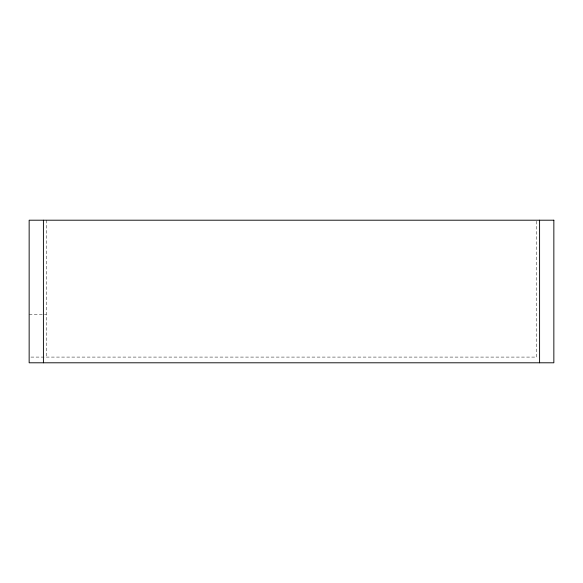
<?xml version="1.0" encoding="UTF-8"?>
<svg xmlns="http://www.w3.org/2000/svg" width="583" height="583" viewBox="0 0 583 583"><rect width="100%" height="100%" fill="white"/><g stroke="black" fill="none" stroke-linecap="round" stroke-linejoin="round"><path stroke-width="0.44" stroke-dasharray="2.92 2.19" d="M29.15 314.31L46.261 314.31M30.95 357.087L536.739 357.087L536.739 221.117M46.261 220.206L46.261 357.087"/><path stroke-width="0.87" d="M539.588 220.206L539.588 362.794M43.412 220.206L43.412 362.794M553.85 220.206L29.15 220.206L29.15 362.794L553.85 362.794L553.85 220.206"/></g></svg>
